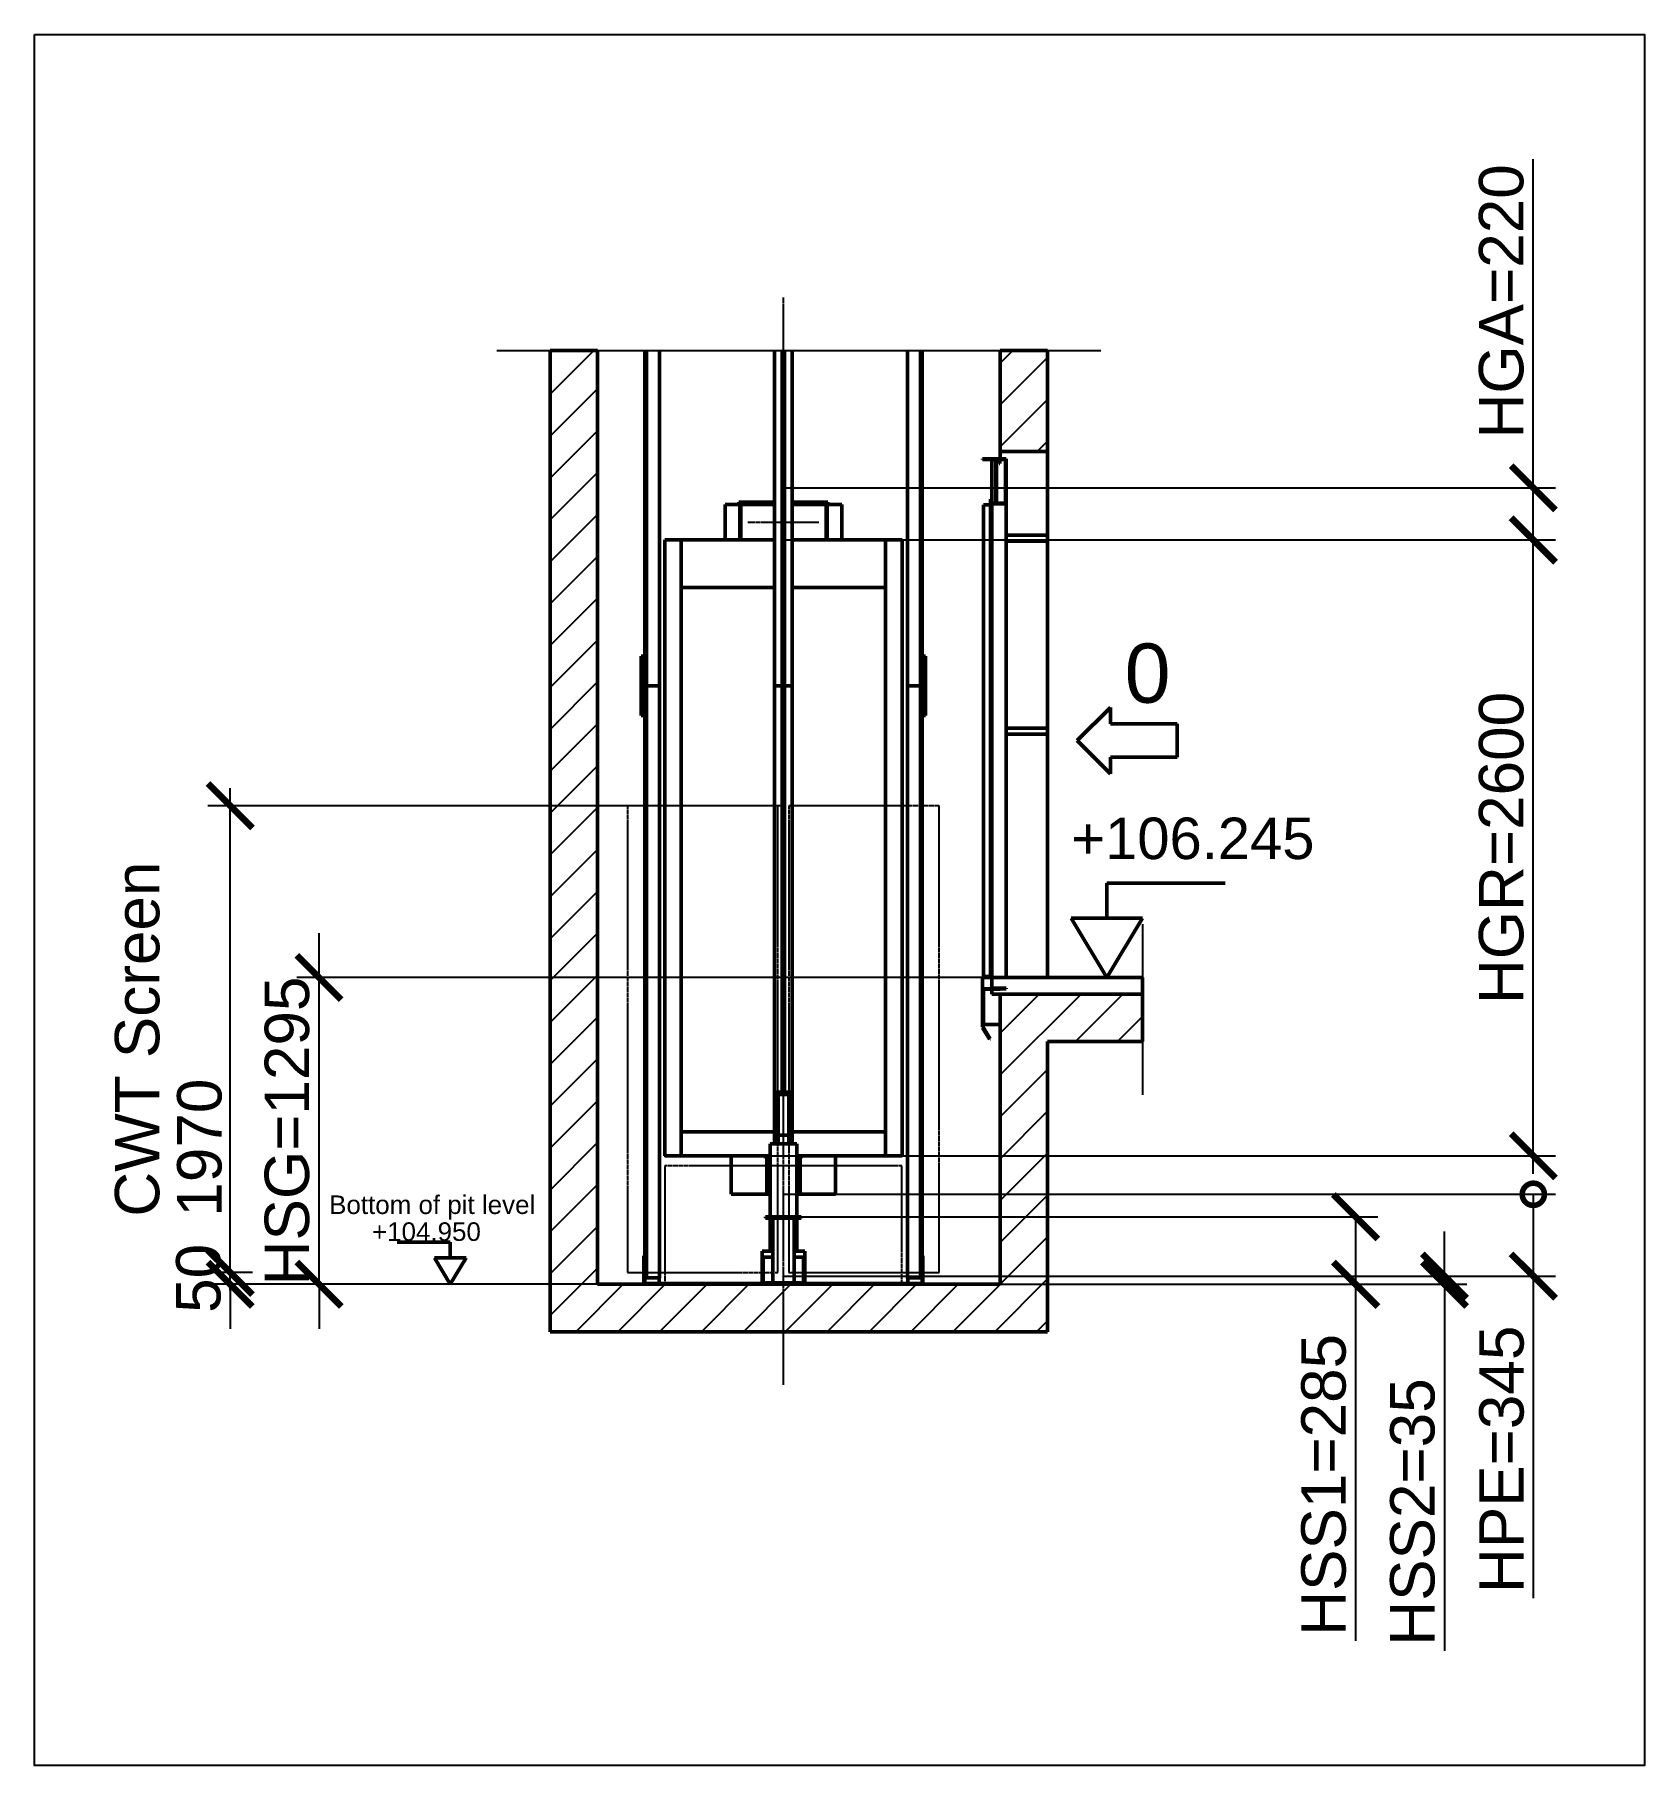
# Model space of a CAD drawing. Header units: millimetres. Extents: x -2854 to 202754, y -48725 to 27067.
# Drawn here: x 68317 to 75111, y -303 to 7003 of the extents above; entities that cross this region are included whole.
import ezdxf
from ezdxf.enums import TextEntityAlignment as Align

# ---------------------------------------------------------------- set-up
doc = ezdxf.new("R2010")
doc.units = ezdxf.units.MM
doc.linetypes.add('AM_ISO02W050', pattern=[7.5, 6, -1.5])
doc.linetypes.add('AM_ISO08W050', pattern=[18, 12, -1.5, 3, -1.5])
for name, color, linetype, lineweight in [('AM_0', 7, 'Continuous', 50), ('AM_5', 3, 'Continuous', 25), ('AM_8', 1, 'Continuous', 25), ('LDBuffer-AM_0', 7, 'Continuous', 50), ('LDCar-AM_0', 7, 'Continuous', 50), ('LDCar-AM_3', 6, 'AM_ISO02W050', 25), ('LDCar-AM_4', 3, 'Continuous', 25), ('LDGear-AM_0', 7, 'Continuous', 50), ('LDGear-AM_7', 4, 'AM_ISO08W050', 25), ('LDGuides-AM_0', 7, 'Continuous', 50), ('LDRefugeSpace-AM_3', 6, 'AM_ISO02W050', 25), ('LDShaft-AM_0', 7, 'Continuous', 50), ('LDShaft-AM_5', 3, 'Continuous', 25), ('LDShaft-AM_7', 4, 'AM_ISO08W050', 25)]:
    doc.layers.add(name, color=color, linetype=linetype, lineweight=lineweight)
doc.layers.add('AM_VIEWS', color=1, linetype='Continuous', lineweight=25, plot=False)
doc.styles.add('LD', font='ARIALUNI.ttf')
doc.dimstyles.new('LIFT', dxfattribs={"dimtxt": 2.5, "dimasz": 2.5, "dimexe": 1.25, "dimexo": 0, "dimgap": 0.5, "dimtad": 1, "dimdec": 0, "dimzin": 1, "dimdsep": 46, "dimtxsty": 'LD', "dimblk": 'ARCHTICK', "dimcen": 0, "dimdle": 1, "dimclrd": 3, "dimclre": 3, "dimclrt": 4, "dimadec": 0, "dimazin": 0, "dimtp": 0.1, "dimtm": 0.1, "dimtfac": 0.71, "dimtdec": 0, "dimtix": 1, "dimtmove": 0, "dimatfit": 3, "dimfxl": 1, "dimtolj": 1, "dimarcsym": 0})

# ---------------------------------------------------------------- blocks, each defined once
blk = doc.blocks.new('LD_20260610085845_00000186')
at = {"layer": 'LDShaft-AM_0'}
for p, q in [((-1700, 3942), (-1900, 3942)), ((-1900, 3942), (-1900, 0)), ((-1700, 0), (-1700, 3942)), ((80, 3942), (0, 3942)), ((0, 3942), (0, 3515)), ((200, 3942), (80, 3942)), ((200, 3515), (200, 3942)), ((0, 3515), (0, 3485)), ((0, 3515), (80, 3515)), ((80, 3515), (200, 3515)), ((200, 3162.5), (200, 3515)), ((25, 3162.5), (200, 3162.5)), ((200, 3137.5), (200, 3162.5)), ((200, 3137.5), (25, 3137.5)), ((200, 2347.5), (200, 3137.5)), ((25, 2347.5), (200, 2347.5)), ((200, 2322.5), (200, 2347.5)), ((200, 2322.5), (25, 2322.5)), ((200, 1295), (200, 2322.5)), ((80, 1225), (0, 1225)), ((0, 1225), (0, 0)), ((200, 1225), (80, 1225)), ((600, 1225), (200, 1225)), ((600, 1025), (600, 1225)), ((200, -200), (200, 1025)), ((200, 1025), (600, 1025)), ((-1900, 0), (-1900, -200)), ((0, 0), (-1700, 0)), ((-1900, -200), (0, -200)), ((0, -200), (80, -200)), ((80, -200), (200, -200))]:
    blk.add_line(p, q, dxfattribs=at)
blk = doc.blocks.new('LD_20260610085845_00000189')
at = {"layer": 'LDShaft-AM_0'}
for p, q in [((0, 0), (-35, 0)), ((-35, 0), (-35, -1)), ((0, -1), (0, 0)), ((-71, -1), (-71, -151)), ((-35, -1), (-71, -1)), ((-35, -1), (0, -1)), ((0, -151), (0, -22.5)), ((-71, -151), (0, -151))]:
    blk.add_line(p, q, dxfattribs=at)
blk = doc.blocks.new('LD_20260610085845_0000018A')
at = {"layer": 'LDCar-AM_0'}
for p, q in [((-40, 2190), (-100, 2190)), ((-100, 2190), (-100, 2187)), ((-100, 2187), (-43, 2187)), ((-60, 2187), (-60, 2003)), ((-43, 2187), (-43, 2010)), ((-30, 2190), (-40, 2190)), ((-40, 2010), (-40, 2190)), ((-30, 2190), (-30, 2170)), ((0, 2190), (-30, 2190)), ((-30, 2170), (-27, 2170)), ((-27, 2170), (-27, 2187)), ((-27, 2187), (-3, 2187)), ((-3, 2187), (-3, 2003)), ((0, 2000), (0, 2190)), ((-66.5, 1995), (-95, 1995)), ((-95, 1995), (-95, 5)), ((-63.5, 2020), (-66.5, 2020)), ((-66.5, 2020), (-66.5, 2000)), ((-66.5, 2000), (0, 2000)), ((-66.5, 5), (-66.5, 1995)), ((-63.5, 2003), (-63.5, 2020)), ((-3, 2003), (-63.5, 2003)), ((-60, 2000), (-60, 0)), ((-43, 2010), (-40, 2010)), ((0, 0), (0, 2000)), ((-60, 0), (-100, 0)), ((-100, 0), (-100, -47.5)), ((-95, 5), (-66.5, 5)), ((-60, -44.5), (-60, 0)), ((-60, 0), (0, 0)), ((-100, -47.5), (-100, -210)), ((-97, -210), (-97, -47.5)), ((-97, -47.5), (-60, -47.5)), ((0, -44.5), (-60, -44.5)), ((-60, -47.5), (0, -47.5)), ((0, -47.5), (0, -44.5)), ((-100, -210), (-97, -210)), ((-97.2, -210.2), (-99.8, -211.8)), ((-99.8, -211.8), (-69.8, -260.8)), ((-67.2, -259.2), (-97.2, -210.2)), ((-69.8, -260.8), (-67.2, -259.2))]:
    blk.add_line(p, q, dxfattribs=at)
blk = doc.blocks.new('LD_20260610085845_0000018B')
at = {"layer": 'LDShaft-AM_0'}
for p, q in [((0, 0), (-35, 0)), ((-35, 0), (-35, -70)), ((80, 0), (0, 0)), ((200, 0), (80, 0)), ((600, 0), (200, 0)), ((600, -70), (600, 0)), ((-35, -70), (0, -70)), ((0, -70), (80, -70)), ((80, -70), (200, -70)), ((200, -70), (600, -70))]:
    blk.add_line(p, q, dxfattribs=at)
blk = doc.blocks.new('LD_ENTRY_R')
for p, q in [((0, 0), (140.6, 140.6)), ((140.6, 70.3), (140.6, 140.6)), ((0, 0), (140.6, -140.6)), ((140.6, 70.3), (422, 70.3)), ((422, -70.3), (422, 70.3)), ((140.6, -70.3), (422, -70.3)), ((140.6, -70.3), (140.6, -140.6))]:
    blk.add_line(p, q)
blk = doc.blocks.new('LD_20260610085845_0000018D')
at = {"layer": 'LDCar-AM_0'}
blk.add_blockref('LD_ENTRY_R', (0, 0), dxfattribs=at)
at = {"layer": 'LDCar-AM_0', "style": 'LD'}
blk.add_text('0', height=250, dxfattribs=at).set_placement((200, 160))
blk = doc.blocks.new('LD_ENTRY_FLOOR_R')
for p, q in [((0, 0), (-150, 250)), ((150, 250), (0, 0))]:
    blk.add_line(p, q)
at = {"layer": 'AM_0'}
for p, q in [((0, 397.7), (500, 397.7)), ((0, 250), (0, 397.7)), ((-150, 250), (150, 250))]:
    blk.add_line(p, q, dxfattribs=at)
blk = doc.blocks.new('LD_20260610085845_0000018E')
at = {"layer": 'LDCar-AM_0'}
blk.add_blockref('LD_ENTRY_FLOOR_R', (0, 0), dxfattribs=at)
at = {"layer": 'LDCar-AM_0', "style": 'LD'}
blk.add_text('+106.245', height=175, dxfattribs=at).set_placement((-150, 500))
blk = doc.blocks.new('LD_20260610085845_0000018F')
at = {"layer": 'AM_0'}
for p, q in [((-725, 0.5), (-742.7, 0.5)), ((-742.7, 0.5), (-742.7, 0)), ((-725, 0), (-725, 0.5)), ((-725, 0.5), (-725, 0)), ((-707.3, 0.5), (-725, 0.5)), ((-707.3, 0), (-707.3, 0.5)), ((-100, 0.5), (-117.7, 0.5)), ((-117.7, 0.5), (-117.7, 0)), ((-100, 0), (-100, 0.5)), ((-100, 0.5), (-100, 0)), ((-82.3, 0.5), (-100, 0.5)), ((-82.3, 0), (-82.3, 0.5))]:
    blk.add_line(p, q, dxfattribs=at)
blk = doc.blocks.new('LD_20260610085845_00000190')
at = {"layer": 'LDShaft-AM_7'}
blk.add_line((0, -20061), (0, -15469), dxfattribs=at)
blk = doc.blocks.new('LD_20260610085845_00000194')
at = {"layer": 'LDGuides-AM_0'}
for p, q in [((-5, 1250), (-37.5, 1250)), ((-37.5, 1250), (-37.5, -683)), ((-5, -465), (-5, 1250)), ((5, 1250), (-5, 1250)), ((-5, 1250), (-5, -465)), ((37.5, 1250), (5, 1250)), ((5, 1250), (5, -465)), ((5, -465), (5, 1250)), ((37.5, -683), (37.5, 1250))]:
    blk.add_line(p, q, dxfattribs=at)
blk = doc.blocks.new('LD_20260610085845_00000196')
at = {"layer": 'LDGuides-AM_0'}
for p, q in [((-37.5, 488.5), (-37.5, -927.5)), ((-5, 488.5), (-5, -927.5)), ((-5, -927.5), (-5, 488.5)), ((5, -927.5), (5, 488.5)), ((5, 488.5), (5, -927.5)), ((37.5, -927.5), (37.5, 488.5)), ((-37.5, -927.5), (-5, -927.5)), ((-5, -927.5), (5, -927.5)), ((5, -927.5), (37.5, -927.5))]:
    blk.add_line(p, q, dxfattribs=at)
blk = doc.blocks.new('LD_20260610085845_00000197')
at = {"layer": 'LDBuffer-AM_0'}
for p, q in [((75, 285), (-75, 285)), ((-75, 285), (-75, 279)), ((-75, 279), (75, 279)), ((45, 279), (-45, 279)), ((-45, 279), (-45, 6)), ((45, 6), (45, 279)), ((75, 279), (75, 285)), ((-45, 140), (-90, 140)), ((-90, 140), (-90, 5)), ((-45, 115), (-85, 115)), ((-85, 115), (-85, 5)), ((90, 140), (45, 140)), ((85, 115), (45, 115)), ((85, 5), (85, 115)), ((90, 5), (90, 140)), ((-90, 5), (-75, 5)), ((-75, 5), (-90, 5)), ((-90, 5), (-90, 0)), ((-90, 0), (-75, 0)), ((75, 6), (-75, 6)), ((-75, 6), (-75, 0)), ((-75, 0), (75, 0)), ((-45, 6), (45, 6)), ((75, 0), (75, 6)), ((75, 5), (90, 5)), ((90, 5), (75, 5)), ((75, 0), (90, 0)), ((90, 0), (90, 5))]:
    blk.add_line(p, q, dxfattribs=at)
blk = doc.blocks.new('LD_20260610085845_00000198')
at = {"layer": 'LDBuffer-AM_0'}
for p, q in [((-27.7, 811), (-30, 811)), ((-30, 811), (-30, 801)), ((-21.2, 811), (-27.7, 811)), ((-11.5, 811), (-21.2, 811)), ((0, 811), (-11.5, 811)), ((11.5, 811), (0, 811)), ((21.2, 811), (11.5, 811)), ((27.7, 811), (21.2, 811)), ((30, 811), (27.7, 811)), ((30, 801), (30, 811)), ((-30, 801), (-27.7, 801)), ((-27.7, 801), (-21.2, 801)), ((-20.8, 801), (-22.5, 801)), ((-22.5, 801), (-22.5, 593)), ((-21.2, 801), (-11.5, 801)), ((-15.9, 801), (-20.8, 801)), ((-8.6, 801), (-15.9, 801)), ((-11.5, 801), (0, 801)), ((0, 801), (-8.6, 801)), ((8.6, 801), (0, 801)), ((0, 801), (11.5, 801)), ((15.9, 801), (8.6, 801)), ((11.5, 801), (21.2, 801)), ((20.8, 801), (15.9, 801)), ((22.5, 801), (20.8, 801)), ((21.2, 801), (27.7, 801)), ((22.5, 593), (22.5, 801)), ((27.7, 801), (30, 801)), ((-51.7, 593), (-56, 593)), ((-56, 593), (-56, 285)), ((-39.6, 593), (-51.7, 593)), ((-21.4, 593), (-39.6, 593)), ((-20.8, 630), (-22.5, 630)), ((-22.5, 630), (-22.5, 629)), ((-22.5, 629), (-20.8, 629)), ((-22.5, 593), (-20.8, 593)), ((0, 593), (-21.4, 593)), ((-15.9, 630), (-20.8, 630)), ((-20.8, 629), (-15.9, 629)), ((-20.8, 593), (-15.9, 593)), ((-8.6, 630), (-15.9, 630)), ((-15.9, 629), (-8.6, 629)), ((-15.9, 593), (-8.6, 593)), ((0, 630), (-8.6, 630)), ((-8.6, 629), (0, 629)), ((-8.6, 593), (0, 593)), ((8.6, 630), (0, 630)), ((0, 629), (8.6, 629)), ((21.4, 593), (0, 593)), ((0, 593), (8.6, 593)), ((15.9, 630), (8.6, 630)), ((8.6, 629), (15.9, 629)), ((8.6, 593), (15.9, 593)), ((20.8, 630), (15.9, 630)), ((15.9, 629), (20.8, 629)), ((15.9, 593), (20.8, 593)), ((22.5, 630), (20.8, 630)), ((20.8, 629), (22.5, 629)), ((20.8, 593), (22.5, 593)), ((39.6, 593), (21.4, 593)), ((22.5, 629), (22.5, 630)), ((51.7, 593), (39.6, 593)), ((56, 593), (51.7, 593)), ((56, 285), (56, 593)), ((-56, 285), (-51.7, 285)), ((-51.7, 285), (-39.6, 285)), ((-39.6, 285), (-21.4, 285)), ((-21.4, 285), (0, 285)), ((0, 285), (21.4, 285)), ((21.4, 285), (39.6, 285)), ((39.6, 285), (51.7, 285)), ((51.7, 285), (56, 285))]:
    blk.add_line(p, q, dxfattribs=at)
blk = doc.blocks.new('LD_20260610085845_0000019A')
at = {"layer": 'LDCar-AM_0'}
for p, q in [((-37.5, 160), (-187.5, 160)), ((-187.5, 160), (-187.5, 150)), ((-187.5, 150), (-37.5, 150)), ((-37.5, 150), (-180, 150)), ((-180, 150), (-180, 0)), ((187.5, 160), (37.5, 160)), ((37.5, 150), (187.5, 150)), ((180, 150), (37.5, 150)), ((180, 0), (180, 150)), ((187.5, 150), (187.5, 160)), ((-431, 0), (-501, 0)), ((-501, 0), (-501, -2600)), ((-37.5, 0), (-431, 0)), ((-431, -2600), (-431, 0)), ((-180, 0), (-37.5, 0)), ((431, 0), (37.5, 0)), ((37.5, 0), (180, 0)), ((501, 0), (431, 0)), ((431, 0), (431, -2600)), ((501, -2600), (501, 0)), ((-431, -200), (-37.5, -200)), ((37.5, -200), (431, -200)), ((-37.5, -2498), (-431, -2498)), ((431, -2498), (37.5, -2498)), ((-501, -2600), (-431, -2600)), ((-431, -2600), (-56, -2600)), ((-75, -2600), (-220, -2600)), ((-220, -2600), (-220, -2762)), ((-56, -2600), (-75, -2600)), ((-75, -2600), (-75, -2610)), ((-75, -2610), (-56, -2610)), ((-70, -2610), (-70, -2762)), ((56, -2600), (431, -2600)), ((75, -2600), (56, -2600)), ((56, -2610), (75, -2610)), ((70, -2762), (70, -2610)), ((75, -2610), (75, -2600)), ((220, -2600), (75, -2600)), ((220, -2762), (220, -2600)), ((431, -2600), (501, -2600)), ((-220, -2762), (-56, -2762)), ((-70, -2762), (-56, -2762)), ((56, -2762), (70, -2762)), ((56, -2762), (220, -2762))]:
    blk.add_line(p, q, dxfattribs=at)
blk = doc.blocks.new('LD_20260610085845_0000019C')
at = {"layer": 'LDGuides-AM_0'}
for p, q in [((-24, 1250), (-31, 1250)), ((-31, 1250), (-31, -1249)), ((-24, -1249), (-24, 1250)), ((31, 1250), (-24, 1250)), ((-24, 1250), (-24, -1249)), ((31, -1250), (31, 1250)), ((29, -1250), (31, -1250))]:
    blk.add_line(p, q, dxfattribs=at)
blk = doc.blocks.new('LD_20260610085845_0000019D')
at = {"layer": 'AM_0'}
for p, q in [((0, 125), (-15, 125)), ((-15, 125), (-15, -125)), ((0, -125), (0, 125)), ((-15, -125), (0, -125))]:
    blk.add_line(p, q, dxfattribs=at)
blk = doc.blocks.new('LD_20260610085845_0000019E')
at = {"layer": 'LDGuides-AM_0'}
for p, q in [((-31, 486), (-31, -930)), ((-24, 486), (-24, -930)), ((-24, -930), (-24, 486)), ((31, -930), (31, 486)), ((-31, -930), (-24, -930)), ((-24, -930), (31, -930))]:
    blk.add_line(p, q, dxfattribs=at)
blk = doc.blocks.new('LD_20260610085845_000001A0')
at = {"layer": 'LDGuides-AM_0'}
for p, q in [((24, 1250), (-31, 1250)), ((-31, 1250), (-31, -1250)), ((31, 1250), (24, 1250)), ((24, 1250), (24, -1249)), ((24, -1249), (24, 1250)), ((31, -1249), (31, 1250)), ((-31, -1250), (-29, -1250))]:
    blk.add_line(p, q, dxfattribs=at)
blk = doc.blocks.new('LD_20260610085845_000001A1')
at = {"layer": 'AM_0'}
for p, q in [((15, 125), (0, 125)), ((0, 125), (0, -125)), ((15, -125), (15, 125)), ((0, -125), (15, -125))]:
    blk.add_line(p, q, dxfattribs=at)
blk = doc.blocks.new('LD_20260610085845_000001A2')
at = {"layer": 'LDGuides-AM_0'}
for p, q in [((-31, 486), (-31, -930)), ((24, 486), (24, -930)), ((24, -930), (24, 486)), ((31, -930), (31, 486)), ((-31, -930), (24, -930)), ((24, -930), (31, -930))]:
    blk.add_line(p, q, dxfattribs=at)
blk = doc.blocks.new('LD_20260610085845_000001A3')
at = {"layer": 'LDBuffer-AM_0'}
for p, q in [((-589, 120), (-589, 0)), ((-585, 120), (-589, 120)), ((-588, 120), (-588, 0)), ((-585, 120), (-588, 120)), ((-585, 3), (-585, 120)), ((-585, 4), (-585, 120)), ((585, 120), (585, 4)), ((589, 120), (585, 120)), ((588, 120), (585, 120)), ((585, 120), (585, 3)), ((588, 0), (588, 120)), ((589, 0), (589, 120)), ((-589, 0), (-90, 0)), ((-588, 0), (-518, 0)), ((-525, 27), (-585, 27)), ((-585, 27), (-585, 4)), ((-525, 27), (-585, 27)), ((-585, 27), (-585, 4)), ((-90, 4), (-585, 4)), ((-518, 3), (-585, 3)), ((-525, 4), (-525, 27)), ((-525, 4), (-525, 27)), ((-518, 0), (-518, 3)), ((585, 4), (90, 4)), ((90, 0), (172.3, 0)), ((207.7, 0), (589, 0)), ((585, 3), (518, 3)), ((518, 3), (518, 0)), ((518, 0), (588, 0)), ((585, 27), (525, 27)), ((525, 27), (525, 4)), ((585, 27), (525, 27)), ((525, 27), (525, 4)), ((585, 4), (585, 27)), ((585, 4), (585, 27))]:
    blk.add_line(p, q, dxfattribs=at)
blk = doc.blocks.new('LD_20260610085845_000001A4')
at = {"layer": 'LDGear-AM_0'}
for p, q in [((-246, 75), (-246, 69.3)), ((-184, 75), (-246, 75)), ((-184, 69.3), (-184, 75)), ((184, 75), (184, 69.3)), ((246, 75), (184, 75)), ((246, 69.3), (246, 75)), ((-246, 69.3), (-246, 53)), ((-246, 53), (-246, 28.7)), ((-246, 28.7), (-246, 0)), ((-246, 0), (-246, -28.7)), ((-184, 53), (-184, 69.3)), ((-184, 28.7), (-184, 53)), ((-184, 0), (-184, 28.7)), ((-184, -28.7), (-184, 0)), ((184, 69.3), (184, 53)), ((184, 53), (184, 28.7)), ((184, 28.7), (184, 0)), ((184, 0), (184, -28.7)), ((246, 53), (246, 69.3)), ((246, 28.7), (246, 53)), ((246, 0), (246, 28.7)), ((246, -28.7), (246, 0)), ((-246, -28.7), (-246, -53)), ((-246, -53), (-246, -69.3)), ((-246, -69.3), (-246, -75)), ((-184, -53), (-184, -28.7)), ((-184, -69.3), (-184, -53)), ((-184, -75), (-184, -69.3)), ((184, -28.7), (184, -53)), ((184, -53), (184, -69.3)), ((184, -69.3), (184, -75)), ((246, -53), (246, -28.7)), ((246, -69.3), (246, -53)), ((246, -75), (246, -69.3)), ((-246, -75), (-184, -75)), ((184, -75), (246, -75))]:
    blk.add_line(p, q, dxfattribs=at)
blk = doc.blocks.new('LD_20260610085845_000001A5')
at = {"layer": 'LDGear-AM_7'}
for p, q in [((0, 222.5), (0, -222.5)), ((-150, 0), (150, 0))]:
    blk.add_line(p, q, dxfattribs=at)
blk = doc.blocks.new('LD_20260610085845_000001A6')
at = {"layer": 'LDBuffer-AM_0'}
for p, q in [((-56, 279), (-56, 140)), ((56, 140), (56, 279))]:
    blk.add_line(p, q, dxfattribs=at)
blk = doc.blocks.new('LD_20260610085845_000001A7')
at = {"layer": 'LDCar-AM_3'}
for p, q in [((-23, 2020), (-658, 2020)), ((-658, 2020), (-658, 50)), ((-23, 50), (-23, 2020)), ((658, 2020), (23, 2020)), ((23, 2020), (23, 50)), ((658, 50), (658, 2020)), ((-658, 50), (-23, 50)), ((23, 50), (658, 50))]:
    blk.add_line(p, q, dxfattribs=at)
blk = doc.blocks.new('LD_20260610085845_000001A8')
at = {"layer": 'LDRefugeSpace-AM_3'}
for p, q in [((500, 250), (-500, 250)), ((-500, 250), (-500, -250)), ((500, -250), (500, 250)), ((-500, -250), (500, -250))]:
    blk.add_line(p, q, dxfattribs=at)
blk = doc.blocks.new('LD_20260610085845_000001AB')
at = {"layer": 'AM_8'}
for p, q in [((-1900, 3756.9), (-1714.9, 3942)), ((-1900, 3933.6), (-1891.6, 3942)), ((0, 3889.1), (52.9, 3942)), ((0, 3712.3), (200, 3912.3)), ((-1900, 3580.1), (-1700, 3780.1)), ((0, 3535.5), (200, 3735.5)), ((-1900, 3403.3), (-1700, 3603.3)), ((156.2, 3515), (200, 3558.8)), ((-1900, 3226.5), (-1700, 3426.5)), ((-1900, 3049.7), (-1700, 3249.7)), ((-1900, 2873), (-1700, 3073)), ((-1900, 2696.2), (-1700, 2896.2)), ((-1900, 2519.4), (-1700, 2719.4)), ((-1900, 2342.6), (-1700, 2542.6)), ((-1900, 2165.9), (-1700, 2365.9)), ((-1900, 1989.1), (-1700, 2189.1)), ((-1900, 1812.3), (-1700, 2012.3)), ((-1900, 1635.5), (-1700, 1835.5)), ((-1900, 1458.8), (-1700, 1658.8)), ((-1900, 1282), (-1700, 1482)), ((-1900, 1105.2), (-1700, 1305.2)), ((0, 883.9), (341.1, 1225)), ((0, 1060.7), (164.3, 1225)), ((317.9, 1025), (517.9, 1225)), ((-1900, 928.4), (-1700, 1128.4)), ((494.7, 1025), (600, 1130.3)), ((-1900, 751.7), (-1700, 951.7)), ((0, 707.1), (200, 907.1)), ((-1900, 574.9), (-1700, 774.9)), ((0, 530.3), (200, 730.3)), ((-1900, 398.1), (-1700, 598.1)), ((0, 353.6), (200, 553.6)), ((-1900, 221.3), (-1700, 421.3)), ((0, 176.8), (200, 376.8)), ((-1900, 44.5), (-1700, 244.5)), ((-200, -200), (200, 200)), ((-1900, -132.2), (-1700, 67.8)), ((-553.6, -200), (-353.6, 0)), ((-23.2, -200), (200, 23.2)), ((-1791, -200), (-1591, 0)), ((-1614.2, -200), (-1414.2, 0)), ((-1437.4, -200), (-1237.4, 0)), ((-1260.7, -200), (-1060.7, 0)), ((-1083.9, -200), (-883.9, 0)), ((-907.1, -200), (-707.1, 0)), ((-730.3, -200), (-530.3, 0)), ((-376.8, -200), (-176.8, 0)), ((153.6, -200), (200, -153.6))]:
    blk.add_line(p, q, dxfattribs=at)
blk = doc.blocks.new('_DotSmall')
at = {"color": 0, "linetype": 'ByBlock', "const_width": 0.5}
blk.add_lwpolyline([(-0.0625, 0, 1), (0.0625, 0, 1)], format="xyb", close=True, dxfattribs=at)
blk = doc.blocks.new('_ArchTick')
at = {"color": 0, "linetype": 'ByBlock', "const_width": 0.15}
blk.add_lwpolyline([(-0.5, -0.5), (0.5, 0.5)], dxfattribs=at)
blk = doc.blocks.new('*D2859')
at = {"layer": 'Defpoints', "color": 0, "transparency": 16777216}
for p in [(71477.2, 2107.4), (74642.2, 2107.4), (71477.2, 1762.4)]:
    blk.add_point(p, dxfattribs=at)
at = {"layer": 'LDShaft-AM_5', "color": 3, "lineweight": -2, "transparency": 16777216}
for p, q in [((71477.2, 2107.4), (74736, 2107.4)), ((74642.2, 2107.4), (74642.2, 1687.4)), ((71477.2, 1762.4), (74736, 1762.4)), ((74642.2, 1762.4), (74642.2, 402.8))]:
    blk.add_line(p, q, dxfattribs=at)
at = {"layer": 'LDShaft-AM_5', "color": 3, "lineweight": -2, "transparency": 16777216, "xscale": 187.5, "yscale": 187.5, "zscale": 187.5}
for name, p, rotation in [('_DotSmall', (74642.2, 2107.4), 90), ('_ArchTick', (74642.2, 1762.4), 270)]:
    blk.add_blockref(name, p, dxfattribs=dict(at, rotation=rotation))
at = {"layer": 'LDShaft-AM_5', "color": 4, "transparency": 16777216, "insert": (74508.9, 988.8), "char_height": 187.5, "attachment_point": 5, "rotation": 90, "style": 'LD'}
blk.add_mtext('\\A1;HPE=345', dxfattribs=at)
blk = doc.blocks.new('*D2860')
at = {"layer": 'Defpoints', "color": 0, "transparency": 16777216}
for p in [(71477.2, 2012.4), (73892.2, 2012.4), (71477.2, 1727.4)]:
    blk.add_point(p, dxfattribs=at)
at = {"layer": 'LDShaft-AM_5', "color": 3, "lineweight": -2, "transparency": 16777216}
for p, q in [((71477.2, 2012.4), (73986, 2012.4)), ((73892.2, 2012.4), (73892.2, 1652.4)), ((71477.2, 1727.4), (73986, 1727.4)), ((73892.2, 1727.4), (73892.2, 222.1))]:
    blk.add_line(p, q, dxfattribs=at)
at = {"layer": 'LDShaft-AM_5', "color": 3, "lineweight": -2, "transparency": 16777216, "xscale": 187.5, "yscale": 187.5, "zscale": 187.5}
for p, rotation in [((73892.2, 2012.4), 90), ((73892.2, 1727.4), 270)]:
    blk.add_blockref('_ArchTick', p, dxfattribs=dict(at, rotation=rotation))
at = {"layer": 'LDShaft-AM_5', "color": 4, "transparency": 16777216, "insert": (73757.8, 881), "char_height": 187.5, "attachment_point": 5, "rotation": 90, "style": 'LD'}
blk.add_mtext('\\A1;HSS1=285', dxfattribs=at)
blk = doc.blocks.new('*D2861')
at = {"layer": 'AM_5', "color": 3, "lineweight": -2, "transparency": 16777216}
for p, q in [((74642.2, 2194.4), (74642.2, 4944.4)), ((71980.2, 4869.4), (74736, 4869.4)), ((70974.2, 2269.4), (74736, 2269.4))]:
    blk.add_line(p, q, dxfattribs=at)
at = {"layer": 'Defpoints', "color": 0, "transparency": 16777216}
for p in [(71980.2, 4869.4), (74642.2, 4869.4), (70974.2, 2269.4)]:
    blk.add_point(p, dxfattribs=at)
at = {"layer": 'AM_5', "color": 3, "lineweight": -2, "transparency": 16777216, "xscale": 187.5, "yscale": 187.5, "zscale": 187.5}
for p, rotation in [((74642.2, 4869.4), 90), ((74642.2, 2269.4), 270)]:
    blk.add_blockref('_ArchTick', p, dxfattribs=dict(at, rotation=rotation))
at = {"layer": 'AM_5', "color": 4, "transparency": 16777216, "insert": (74507.8, 3569.4), "char_height": 187.5, "attachment_point": 5, "rotation": 90, "style": 'LD'}
blk.add_mtext('\\A1;HGR=2600', dxfattribs=at)
blk = doc.blocks.new('*D2862')
at = {"layer": 'Defpoints', "color": 0, "transparency": 16777216}
for p in [(69142.2, 3747.4), (71477.2, 3747.4), (69236, 1777.4)]:
    blk.add_point(p, dxfattribs=at)
at = {"layer": 'LDShaft-AM_5', "color": 3, "lineweight": -2, "transparency": 16777216}
for p, q in [((69142.2, 1702.4), (69142.2, 3822.4)), ((71477.2, 3747.4), (69048.5, 3747.4)), ((69236, 1777.4), (69048.5, 1777.4))]:
    blk.add_line(p, q, dxfattribs=at)
at = {"layer": 'LDShaft-AM_5', "color": 3, "lineweight": -2, "transparency": 16777216, "xscale": 187.5, "yscale": 187.5, "zscale": 187.5}
for p, rotation in [((69142.2, 3747.4), 90), ((69142.2, 1777.4), 270)]:
    blk.add_blockref('_ArchTick', p, dxfattribs=dict(at, rotation=rotation))
at = {"layer": 'LDShaft-AM_5', "color": 4, "transparency": 16777216, "insert": (68880.7, 2762.4), "char_height": 187.5, "attachment_point": 5, "rotation": 90, "style": 'LD'}
blk.add_mtext('\\A1;{\\SCWT Screen^ 1970;} ', dxfattribs=at)
blk = doc.blocks.new('*D2863')
at = {"layer": 'AM_5', "color": 3, "lineweight": -2, "transparency": 16777216}
for p, q in [((69517.2, 3022.4), (69517.2, 3209.9)), ((72392.2, 3022.4), (69423.5, 3022.4)), ((69517.2, 1727.4), (69517.2, 3022.4)), ((72392.2, 1727.4), (69423.5, 1727.4)), ((69517.2, 1727.4), (69517.2, 1539.9))]:
    blk.add_line(p, q, dxfattribs=at)
at = {"layer": 'Defpoints', "color": 0, "transparency": 16777216}
for p in [(69517.2, 3022.4), (72392.2, 3022.4), (72392.2, 1727.4)]:
    blk.add_point(p, dxfattribs=at)
at = {"layer": 'AM_5', "color": 3, "lineweight": -2, "transparency": 16777216, "xscale": 187.5, "yscale": 187.5, "zscale": 187.5}
for p, rotation in [((69517.2, 3022.4), 270), ((69517.2, 1727.4), 90)]:
    blk.add_blockref('_ArchTick', p, dxfattribs=dict(at, rotation=rotation))
at = {"layer": 'AM_5', "color": 4, "transparency": 16777216, "insert": (69382.8, 2374.9), "char_height": 187.5, "attachment_point": 5, "rotation": 90, "style": 'LD'}
blk.add_mtext('\\A1;HSG=1295', dxfattribs=at)
blk = doc.blocks.new('*D2864')
at = {"layer": 'Defpoints', "color": 0, "transparency": 16777216}
for p in [(69142.2, 1777.4), (69236, 1777.4), (71477.2, 1727.4)]:
    blk.add_point(p, dxfattribs=at)
at = {"layer": 'LDShaft-AM_5', "color": 3, "lineweight": -2, "transparency": 16777216}
for p, q in [((69142.2, 1777.4), (69142.2, 1964.9)), ((69236, 1777.4), (69048.5, 1777.4)), ((69142.2, 1727.4), (69142.2, 1777.4)), ((71477.2, 1727.4), (69048.5, 1727.4)), ((69142.2, 1727.4), (69142.2, 1539.9))]:
    blk.add_line(p, q, dxfattribs=at)
at = {"layer": 'LDShaft-AM_5', "color": 3, "lineweight": -2, "transparency": 16777216, "xscale": 187.5, "yscale": 187.5, "zscale": 187.5}
for p, rotation in [((69142.2, 1777.4), 270), ((69142.2, 1727.4), 90)]:
    blk.add_blockref('_ArchTick', p, dxfattribs=dict(at, rotation=rotation))
at = {"layer": 'LDShaft-AM_5', "color": 4, "transparency": 16777216, "insert": (69008.9, 1752.4), "char_height": 187.5, "attachment_point": 5, "rotation": 90, "style": 'LD'}
blk.add_mtext('\\A1;50', dxfattribs=at)
blk = doc.blocks.new('_NONE')
blk = doc.blocks.new('*D2865')
at = {"layer": 'AM_5', "color": 3, "lineweight": -2, "transparency": 16777216}
for p, q in [((74267.2, 1762.4), (74267.2, 1949.9)), ((71477.2, 1762.4), (74361, 1762.4)), ((74267.2, 1762.4), (74267.2, 1727.4)), ((71477.2, 1727.4), (74361, 1727.4)), ((74267.2, 1727.4), (74267.2, 180.3))]:
    blk.add_line(p, q, dxfattribs=at)
at = {"layer": 'Defpoints', "color": 0, "transparency": 16777216}
for p in [(71477.2, 1762.4), (74267.2, 1762.4), (71477.2, 1727.4)]:
    blk.add_point(p, dxfattribs=at)
at = {"layer": 'AM_5', "color": 3, "lineweight": -2, "transparency": 16777216, "xscale": 187.5, "yscale": 187.5, "zscale": 187.5}
for p, rotation in [((74267.2, 1762.4), 270), ((74267.2, 1727.4), 90)]:
    blk.add_blockref('_ArchTick', p, dxfattribs=dict(at, rotation=rotation))
at = {"layer": 'AM_5', "color": 4, "transparency": 16777216, "insert": (74132.8, 766.3), "char_height": 187.5, "attachment_point": 5, "rotation": 90, "style": 'LD'}
blk.add_mtext('\\A1;HSS2=35', dxfattribs=at)
blk = doc.blocks.new('*D2866')
at = {"layer": 'AM_5', "color": 3, "lineweight": -2, "transparency": 16777216}
for p, q in [((74642.2, 5089.4), (74642.2, 6476.8)), ((71477.2, 5089.4), (74736, 5089.4)), ((74642.2, 4794.4), (74642.2, 5089.4)), ((71477.2, 4869.4), (74736, 4869.4))]:
    blk.add_line(p, q, dxfattribs=at)
at = {"layer": 'Defpoints', "color": 0, "transparency": 16777216}
for p in [(71477.2, 5089.4), (74642.2, 5089.4), (71477.2, 4869.4)]:
    blk.add_point(p, dxfattribs=at)
at = {"layer": 'AM_5', "color": 3, "lineweight": -2, "transparency": 16777216, "xscale": 187.5, "yscale": 187.5, "zscale": 187.5}
for p, rotation in [((74642.2, 5089.4), 90), ((74642.2, 4869.4), 270)]:
    blk.add_blockref('_ArchTick', p, dxfattribs=dict(at, rotation=rotation))
at = {"layer": 'AM_5', "color": 4, "transparency": 16777216, "insert": (74507.8, 5876.8), "char_height": 187.5, "attachment_point": 5, "rotation": 90, "style": 'LD'}
blk.add_mtext('\\A1;HGA=220', dxfattribs=at)
blk = doc.blocks.new('LD_20260610085845_000001AD')
at = {"layer": 'LDCar-AM_4'}
blk.add_line((-2125, 3942), (425, 3942), dxfattribs=at)
blk = doc.blocks.new('LD_20260610085845_000001AE')
at = {"layer": 'LDCar-AM_4'}
blk.add_line((600, 1520), (600, 800), dxfattribs=at)
blk = doc.blocks.new('LD_ENTRY_FLOOR_L')
for p, q in [((-150, 250), (0, 0)), ((0, 0), (150, 250))]:
    blk.add_line(p, q)
at = {"layer": 'AM_0'}
for p, q in [((0, 398), (-500, 398)), ((0, 250), (0, 398)), ((150, 250), (-150, 250))]:
    blk.add_line(p, q, dxfattribs=at)

msp = doc.modelspace()

# ---------------------------------------------------------------- linework, layer by layer
at = {"layer": 'AM_VIEWS'}
msp.add_lwpolyline([(68316.8, 7002.8), (75111, 7002.8), (75111, -303.4), (68316.8, -303.4)], close=True, dxfattribs=at)

# ---------------------------------------------------------------- block references
for name, p in [('LD_20260610085845_00000190', (71477.2, 21363.4)), ('LD_20260610085845_000001AD', (72392.2, 1727.4)), ('LD_20260610085845_00000186', (72392.2, 1727.4)), ('LD_20260610085845_000001AB', (72392.2, 1727.4)), ('LD_20260610085845_0000019E', (70923.2, 5183.4)), ('LD_20260610085845_00000196', (71477.2, 5180.9)), ('LD_20260610085845_000001A2', (72031.2, 5183.4)), ('LD_20260610085845_0000018A', (72417.2, 3022.4)), ('LD_20260610085845_000001A5', (71477.2, 4944.4)), ('LD_20260610085845_0000019A', (71477.2, 4869.4)), ('LD_20260610085845_000001A4', (71477.2, 4944.4)), ('LD_20260610085845_0000018D', (72717.2, 4022.4)), ('LD_20260610085845_0000019D', (70892.2, 4253.4)), ('LD_20260610085845_000001A1', (72062.2, 4253.4)), ('LD_20260610085845_0000019C', (70923.2, 3003.4)), ('LD_20260610085845_00000194', (71477.2, 3003.4)), ('LD_20260610085845_000001A0', (72031.2, 3003.4)), ('LD_20260610085845_000001A7', (71477.2, 1727.4)), ('LD_20260610085845_0000018E', (72842.2, 3022.4)), ('LD_20260610085845_000001AE', (72392.2, 1727.4)), ('LD_20260610085845_0000018B', (72392.2, 3022.4)), ('LD_20260610085845_00000189', (72392.2, 2974.9)), ('LD_20260610085845_00000198', (71477.2, 1727.4)), ('LD_20260610085845_000001A8', (71477.2, 1977.4)), ('LD_20260610085845_00000197', (71477.2, 1727.4)), ('LD_20260610085845_000001A6', (71477.2, 1727.4)), ('LD_20260610085845_000001A3', (71477.2, 1727.4)), ('LD_20260610085845_0000018F', (72392.2, 1727.4))]:
    msp.add_blockref(name, p)
at = {"layer": 'LDCar-AM_0', "xscale": 0.4477729554972459, "yscale": 0.4477729554972459, "zscale": 0.4477729554972459}
msp.add_blockref('LD_ENTRY_FLOOR_L', (70071.2, 1727.4), dxfattribs=at)

# ---------------------------------------------------------------- texts
at = {"layer": 'LDCar-AM_0', "style": 'LD'}
for s, p in [('Bottom of pit level', (69559.8, 2000.7)), ('+104.950', (69740.7, 1887.1))]:
    msp.add_text(s, height=78.36, dxfattribs=at).set_placement(p, align=Align.BOTTOM_LEFT)

# ---------------------------------------------------------------- dimensions: what is measured, and where the dimension line sits
at = {"layer": 'AM_5'}
for base, p1, p2, text, override, picture, middle in [((74642.2, 5089.4), (71477.2, 4869.4), (71477.2, 5089.4), 'HGA=<>', {"dimscale": 75, "dimtxt": 2.5, "dimjust": 2, "dimblk1": 'NONE', "dimtix": 0}, '*D2866', (74507.8, 5876.8)), ((74642.2, 4869.4), (70974.2, 2269.4), (71980.2, 4869.4), 'HGR=<>', {"dimscale": 75, "dimtxt": 2.5, "dimtix": 1}, '*D2861', (74507.8, 3569.4)), ((69517.2, 3022.4), (72392.2, 1727.4), (72392.2, 3022.4), 'HSG=<>', {"dimscale": 75, "dimtxt": 2.5, "dimtix": 1}, '*D2863', (69382.8, 2374.9)), ((74267.2, 1762.4), (71477.2, 1727.4), (71477.2, 1762.4), 'HSS2=<>', {"dimscale": 75, "dimtxt": 2.5, "dimjust": 1, "dimtix": 0}, '*D2865', (74132.8, 766.3))]:
    dim = msp.add_linear_dim(base=base, p1=p1, p2=p2, angle=90, text=text, dimstyle='LIFT', override=override, dxfattribs=at)
    dim.commit()
    dim.dimension.update_dxf_attribs({"geometry": picture, "text_midpoint": middle})
at = {"layer": 'LDShaft-AM_5'}
for base, p1, p2, text, override, picture, middle in [((69142.2, 3747.4), (69236, 1777.4), (71477.2, 3747.4), '{\\SCWT Screen^ <>;} ', {"dimscale": 75, "dimtxt": 2.5, "dimtix": 1}, '*D2862', (68880.7, 2762.4)), ((74642.2, 2107.4), (71477.2, 1762.4), (71477.2, 2107.4), 'HPE=<>', {"dimscale": 75, "dimtxt": 2.5, "dimjust": 1, "dimblk2": 'DOTSMALL', "dimsah": 1, "dimtix": 0}, '*D2859', (74508.9, 988.8)), ((73892.2, 2012.4), (71477.2, 1727.4), (71477.2, 2012.4), 'HSS1=<>', {"dimscale": 75, "dimtxt": 2.5, "dimjust": 1, "dimtix": 0}, '*D2860', (73757.8, 881))]:
    dim = msp.add_linear_dim(base=base, p1=p1, p2=p2, angle=90, text=text, dimstyle='LIFT', override=override, dxfattribs=at)
    dim.commit()
    dim.dimension.update_dxf_attribs({"geometry": picture, "text_midpoint": middle})
dim = msp.add_linear_dim(base=(69142.2, 1777.4), p1=(71477.2, 1727.4), p2=(69236, 1777.4), angle=90, dimstyle='LIFT', override={"dimscale": 75, "dimtxt": 2.5, "dimblk2": 'NONE', "dimtix": 1}, dxfattribs=at)
dim.commit()
dim.dimension.update_dxf_attribs({"geometry": '*D2864', "text_midpoint": (69008.9, 1752.4)})

doc.saveas('drawing.dxf')
